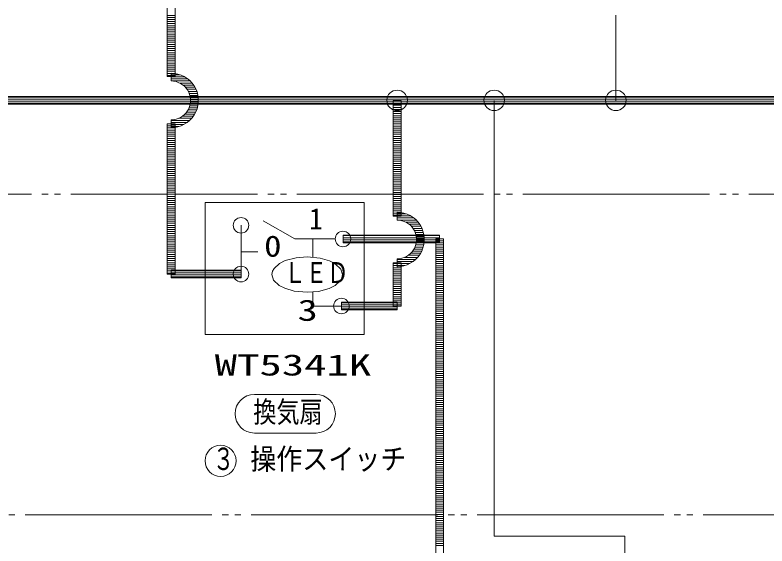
# Model space of a CAD drawing. Units: millimetres on the paper. Extents: x -305 to 305, y -152 to 152.
# Drawn here: x -151.4 to -78.9, y -36.1 to 15.2 of the extents above; entities that cross this region are included whole.
import ezdxf
from ezdxf.enums import TextEntityAlignment as Align

# ---------------------------------------------------------------- set-up
doc = ezdxf.new("R2010")
doc.units = ezdxf.units.MM
doc.linetypes.add('LONG_DOUBLE_CHAIN', pattern=[21.8, 18, -1, 0.6, -0.6, 0.6, -1])
doc.layers.add('0-1_0', color=7, linetype='Continuous', lineweight=9)
doc.styles.add('ＭＳ ゴシック', font='')
doc.styles.get('ＭＳ ゴシック').set_extended_font_data('MS Gothic')

msp = doc.modelspace()

# ---------------------------------------------------------------- linework, layer by layer
at = {"layer": '0-1_0'}
for p, q in [((-135.96, 15.157), (-136.71, 15.157)), ((-135.96, 14.957), (-136.71, 14.957)), ((-135.96, 14.757), (-136.71, 14.757)), ((-135.96, 14.557), (-136.71, 14.557)), ((-93.434, 15.179), (-93.434, 6.951)), ((-135.96, 14.357), (-136.71, 14.357)), ((-135.96, 14.157), (-136.71, 14.157)), ((-135.96, 13.957), (-136.71, 13.957)), ((-135.96, 13.757), (-136.71, 13.757)), ((-135.96, 13.557), (-136.71, 13.557)), ((-135.96, 13.357), (-136.71, 13.357)), ((-135.96, 13.157), (-136.71, 13.157)), ((-135.96, 12.957), (-136.71, 12.957)), ((-135.96, 12.757), (-136.71, 12.757)), ((-135.96, 12.557), (-136.71, 12.557)), ((-135.96, 12.357), (-136.71, 12.357)), ((-135.96, 12.157), (-136.71, 12.157)), ((-135.96, 11.957), (-136.71, 11.957)), ((-135.96, 11.757), (-136.71, 11.757)), ((-135.96, 11.557), (-136.71, 11.557)), ((-135.96, 11.357), (-136.71, 11.357)), ((-135.96, 11.157), (-136.71, 11.157)), ((-135.96, 10.957), (-136.71, 10.957)), ((-135.96, 10.757), (-136.71, 10.757)), ((-135.96, 10.557), (-136.71, 10.557)), ((-135.96, 10.357), (-136.71, 10.357)), ((-135.96, 10.157), (-136.71, 10.157)), ((-135.96, 9.957), (-136.71, 9.957)), ((-135.96, 9.757), (-136.71, 9.757)), ((-135.96, 9.557), (-136.71, 9.557)), ((-135.96, 9.357), (-136.71, 9.357)), ((-135.474, 9.426), (-136.335, 9.426)), ((-135.03, 9.226), (-136.335, 9.226)), ((-134.733, 9.026), (-136.335, 9.026)), ((-134.502, 8.826), (-136.335, 8.826)), ((-134.314, 8.626), (-135.499, 8.626)), ((-134.168, 8.426), (-135.182, 8.426)), ((-134.046, 8.226), (-134.965, 8.226)), ((-133.943, 8.026), (-134.803, 8.026)), ((59.687, 7.276), (-222.813, 7.276)), ((-133.864, 7.826), (-134.68, 7.826)), ((-133.803, 7.626), (-134.589, 7.626)), ((-133.754, 7.426), (-134.525, 7.426)), ((59.687, 7.076), (-222.813, 7.076)), ((59.687, 6.876), (-222.813, 6.876)), ((59.687, 6.676), (-222.813, 6.676)), ((-133.735, 6.626), (-134.49, 6.626)), ((-133.729, 7.226), (-134.483, 7.226)), ((-133.715, 6.826), (-134.464, 6.826)), ((-133.715, 7.026), (-134.463, 7.026)), ((-114.164, 6.877), (-114.914, 6.877)), ((-114.164, 6.677), (-114.914, 6.677)), ((-105.176, -35.109), (-105.176, 6.951)), ((-133.964, 5.826), (-134.839, 5.826)), ((-133.883, 6.026), (-134.708, 6.026)), ((-133.816, 6.226), (-134.609, 6.226)), ((-133.765, 6.426), (-134.538, 6.426)), ((-114.164, 6.477), (-114.914, 6.477)), ((-114.164, 6.277), (-114.914, 6.277)), ((-114.164, 6.077), (-114.914, 6.077)), ((-114.164, 5.877), (-114.914, 5.877)), ((-134.361, 5.226), (-135.606, 5.226)), ((-134.204, 5.426), (-135.245, 5.426)), ((-134.074, 5.626), (-135.012, 5.626)), ((-114.164, 5.677), (-114.914, 5.677)), ((-114.164, 5.477), (-114.914, 5.477)), ((-114.164, 5.277), (-114.914, 5.277)), ((-135.96, 4.69), (-136.71, 4.69)), ((-135.96, 4.49), (-136.71, 4.49)), ((-134.552, 5.026), (-136.335, 5.026)), ((-134.794, 4.826), (-136.335, 4.826)), ((-135.123, 4.626), (-136.335, 4.626)), ((-135.628, 4.426), (-136.335, 4.426)), ((-114.164, 5.077), (-114.914, 5.077)), ((-114.164, 4.877), (-114.914, 4.877)), ((-114.164, 4.677), (-114.914, 4.677)), ((-114.164, 4.477), (-114.914, 4.477)), ((-135.96, 4.29), (-136.71, 4.29)), ((-135.96, 4.09), (-136.71, 4.09)), ((-135.96, 3.89), (-136.71, 3.89)), ((-135.96, 3.69), (-136.71, 3.69)), ((-114.164, 4.277), (-114.914, 4.277)), ((-114.164, 4.077), (-114.914, 4.077)), ((-114.164, 3.877), (-114.914, 3.877)), ((-114.164, 3.677), (-114.914, 3.677)), ((-135.96, 3.49), (-136.71, 3.49)), ((-135.96, 3.29), (-136.71, 3.29)), ((-135.96, 3.09), (-136.71, 3.09)), ((-114.164, 3.477), (-114.914, 3.477)), ((-114.164, 3.277), (-114.914, 3.277)), ((-114.164, 3.077), (-114.914, 3.077)), ((-135.96, 2.89), (-136.71, 2.89)), ((-135.96, 2.69), (-136.71, 2.69)), ((-135.96, 2.49), (-136.71, 2.49)), ((-135.96, 2.29), (-136.71, 2.29)), ((-114.164, 2.877), (-114.914, 2.877)), ((-114.164, 2.677), (-114.914, 2.677)), ((-114.164, 2.477), (-114.914, 2.477)), ((-114.164, 2.277), (-114.914, 2.277)), ((-135.96, 2.09), (-136.71, 2.09)), ((-135.96, 1.89), (-136.71, 1.89)), ((-135.96, 1.69), (-136.71, 1.69)), ((-135.96, 1.49), (-136.71, 1.49)), ((-114.164, 2.077), (-114.914, 2.077)), ((-114.164, 1.877), (-114.914, 1.877)), ((-114.164, 1.677), (-114.914, 1.677)), ((-114.164, 1.477), (-114.914, 1.477)), ((-135.96, 1.29), (-136.71, 1.29)), ((-135.96, 1.09), (-136.71, 1.09)), ((-135.96, 0.89), (-136.71, 0.89)), ((-114.164, 1.277), (-114.914, 1.277)), ((-114.164, 1.077), (-114.914, 1.077)), ((-114.164, 0.877), (-114.914, 0.877)), ((-135.96, 0.69), (-136.71, 0.69)), ((-135.96, 0.49), (-136.71, 0.49)), ((-135.96, 0.29), (-136.71, 0.29)), ((-135.96, 0.09), (-136.71, 0.09)), ((-114.164, 0.677), (-114.914, 0.677)), ((-114.164, 0.477), (-114.914, 0.477)), ((-114.164, 0.277), (-114.914, 0.277)), ((-114.164, 0.077), (-114.914, 0.077)), ((-135.96, -0.11), (-136.71, -0.11)), ((-135.96, -0.31), (-136.71, -0.31)), ((-135.96, -0.51), (-136.71, -0.51)), ((-135.96, -0.71), (-136.71, -0.71)), ((-114.164, -0.123), (-114.914, -0.123)), ((-114.164, -0.323), (-114.914, -0.323)), ((-114.164, -0.523), (-114.914, -0.523)), ((-114.164, -0.723), (-114.914, -0.723)), ((-135.96, -0.91), (-136.71, -0.91)), ((-135.96, -1.11), (-136.71, -1.11)), ((-135.96, -1.31), (-136.71, -1.31)), ((-114.164, -0.923), (-114.914, -0.923)), ((-114.164, -1.123), (-114.914, -1.123)), ((-114.164, -1.323), (-114.914, -1.323)), ((-135.96, -1.51), (-136.71, -1.51)), ((-135.96, -1.71), (-136.71, -1.71)), ((-135.96, -1.91), (-136.71, -1.91)), ((-135.96, -2.11), (-136.71, -2.11)), ((-114.164, -1.523), (-114.914, -1.523)), ((-114.164, -1.723), (-114.914, -1.723)), ((-114.164, -1.923), (-114.914, -1.923)), ((-114.164, -2.123), (-114.914, -2.123)), ((-135.96, -2.31), (-136.71, -2.31)), ((-135.96, -2.51), (-136.71, -2.51)), ((-135.96, -2.71), (-136.71, -2.71)), ((-133.06, -2.893), (-133.06, -15.643)), ((-114.164, -2.323), (-114.914, -2.323)), ((-114.164, -2.523), (-114.914, -2.523)), ((-114.164, -2.723), (-114.914, -2.723)), ((-135.96, -2.91), (-136.71, -2.91)), ((-135.96, -3.11), (-136.71, -3.11)), ((-135.96, -3.31), (-136.71, -3.31)), ((-135.96, -3.51), (-136.71, -3.51)), ((-114.164, -2.923), (-114.914, -2.923)), ((-114.164, -3.123), (-114.914, -3.123)), ((-114.164, -3.323), (-114.914, -3.323)), ((-114.164, -3.523), (-114.914, -3.523)), ((-135.96, -3.71), (-136.71, -3.71)), ((-135.96, -3.91), (-136.71, -3.91)), ((-135.96, -4.11), (-136.71, -4.11)), ((-135.96, -4.31), (-136.71, -4.31)), ((-114.164, -3.723), (-114.914, -3.723)), ((-114.164, -3.923), (-114.914, -3.923)), ((-114.164, -4.123), (-114.914, -4.123)), ((-113.679, -3.998), (-114.539, -3.998)), ((-113.235, -4.198), (-114.539, -4.198)), ((-135.96, -4.51), (-136.71, -4.51)), ((-135.96, -4.71), (-136.71, -4.71)), ((-135.96, -4.91), (-136.71, -4.91)), ((-112.938, -4.398), (-114.539, -4.398)), ((-112.706, -4.598), (-114.539, -4.598)), ((-112.518, -4.798), (-113.704, -4.798)), ((-112.373, -4.998), (-113.387, -4.998)), ((-135.96, -5.11), (-136.71, -5.11)), ((-135.96, -5.31), (-136.71, -5.31)), ((-135.96, -5.51), (-136.71, -5.51)), ((-135.96, -5.71), (-136.71, -5.71)), ((-129.597, -9.81), (-129.597, -5.104)), ((-112.251, -5.198), (-113.17, -5.198)), ((-112.147, -5.398), (-113.007, -5.398)), ((-112.068, -5.598), (-112.885, -5.598)), ((-112.008, -5.798), (-112.794, -5.798)), ((-135.96, -5.91), (-136.71, -5.91)), ((-135.96, -6.11), (-136.71, -6.11)), ((-135.96, -6.31), (-136.71, -6.31)), ((-135.96, -6.51), (-136.71, -6.51)), ((-122.655, -6.422), (-122.655, -8.162)), ((-110.442, -6.097), (-119.754, -6.097)), ((-110.442, -6.297), (-119.754, -6.297)), ((-110.442, -6.497), (-119.754, -6.497)), ((-111.959, -5.998), (-112.729, -5.998)), ((-111.933, -6.198), (-112.688, -6.198)), ((-111.92, -6.398), (-112.668, -6.398)), ((-135.96, -6.71), (-136.71, -6.71)), ((-135.96, -6.91), (-136.71, -6.91)), ((-135.96, -7.11), (-136.71, -7.11)), ((-110.442, -6.697), (-119.754, -6.697)), ((-112.021, -7.198), (-112.814, -7.198)), ((-111.969, -6.998), (-112.742, -6.998)), ((-111.94, -6.798), (-112.694, -6.798)), ((-111.92, -6.598), (-112.669, -6.598)), ((-110.067, -6.603), (-110.817, -6.603)), ((-110.067, -6.803), (-110.817, -6.803)), ((-110.067, -7.003), (-110.817, -7.003)), ((-110.067, -7.203), (-110.817, -7.203)), ((-135.96, -7.31), (-136.71, -7.31)), ((-135.96, -7.51), (-136.71, -7.51)), ((-135.96, -7.71), (-136.71, -7.71)), ((-135.96, -7.91), (-136.71, -7.91)), ((-129.579, -7.667), (-127.981, -7.667)), ((-112.278, -7.798), (-113.217, -7.798)), ((-112.168, -7.598), (-113.044, -7.598)), ((-112.088, -7.398), (-112.912, -7.398)), ((-110.067, -7.403), (-110.817, -7.403)), ((-110.067, -7.603), (-110.817, -7.603)), ((-110.067, -7.803), (-110.817, -7.803)), ((-135.96, -8.11), (-136.71, -8.11)), ((-135.96, -8.31), (-136.71, -8.31)), ((-135.96, -8.51), (-136.71, -8.51)), ((-112.756, -8.398), (-114.539, -8.398)), ((-112.999, -8.598), (-114.539, -8.598)), ((-112.565, -8.198), (-113.81, -8.198)), ((-112.409, -7.998), (-113.45, -7.998)), ((-110.067, -8.003), (-110.817, -8.003)), ((-110.067, -8.203), (-110.817, -8.203)), ((-110.067, -8.403), (-110.817, -8.403)), ((-110.067, -8.603), (-110.817, -8.603)), ((-135.96, -8.71), (-136.71, -8.71)), ((-135.96, -8.91), (-136.71, -8.91)), ((-135.96, -9.11), (-136.71, -9.11)), ((-135.96, -9.31), (-136.71, -9.31)), ((-114.164, -8.795), (-114.914, -8.795)), ((-114.164, -8.995), (-114.914, -8.995)), ((-114.164, -9.195), (-114.914, -9.195)), ((-114.164, -9.395), (-114.914, -9.395)), ((-113.327, -8.798), (-114.539, -8.798)), ((-113.833, -8.998), (-114.539, -8.998)), ((-110.067, -8.803), (-110.817, -8.803)), ((-110.067, -9.003), (-110.817, -9.003)), ((-110.067, -9.203), (-110.817, -9.203)), ((-110.067, -9.403), (-110.817, -9.403)), ((-135.96, -9.51), (-136.71, -9.51)), ((-135.96, -9.71), (-136.71, -9.71)), ((-129.597, -9.485), (-136.335, -9.485)), ((-129.597, -9.685), (-136.335, -9.685)), ((-129.597, -9.885), (-136.335, -9.885)), ((-129.597, -10.085), (-136.335, -10.085)), ((-114.164, -9.595), (-114.914, -9.595)), ((-114.164, -9.795), (-114.914, -9.795)), ((-114.164, -9.995), (-114.914, -9.995)), ((-110.067, -9.603), (-110.817, -9.603)), ((-110.067, -9.803), (-110.817, -9.803)), ((-110.067, -10.003), (-110.817, -10.003)), ((-114.164, -10.195), (-114.914, -10.195)), ((-114.164, -10.395), (-114.914, -10.395)), ((-114.164, -10.595), (-114.914, -10.595)), ((-114.164, -10.795), (-114.914, -10.795)), ((-110.067, -10.203), (-110.817, -10.203)), ((-110.067, -10.403), (-110.817, -10.403)), ((-110.067, -10.603), (-110.817, -10.603)), ((-110.067, -10.803), (-110.817, -10.803)), ((-122.655, -11.545), (-122.655, -12.895)), ((-122.655, -11.545), (-122.655, -12.895)), ((-114.164, -10.995), (-114.914, -10.995)), ((-114.164, -11.195), (-114.914, -11.195)), ((-114.164, -11.395), (-114.914, -11.395)), ((-114.164, -11.595), (-114.914, -11.595)), ((-110.067, -11.003), (-110.817, -11.003)), ((-110.067, -11.203), (-110.817, -11.203)), ((-110.067, -11.403), (-110.817, -11.403)), ((-110.067, -11.603), (-110.817, -11.603)), ((-114.164, -11.795), (-114.914, -11.795)), ((-114.164, -11.995), (-114.914, -11.995)), ((-114.164, -12.195), (-114.914, -12.195)), ((-110.067, -11.803), (-110.817, -11.803)), ((-110.067, -12.003), (-110.817, -12.003)), ((-110.067, -12.203), (-110.817, -12.203)), ((-114.539, -12.57), (-119.912, -12.57)), ((-114.539, -12.77), (-119.912, -12.77)), ((-114.539, -12.97), (-119.912, -12.97)), ((-114.164, -12.395), (-114.914, -12.395)), ((-114.164, -12.595), (-114.914, -12.595)), ((-114.164, -12.795), (-114.914, -12.795)), ((-110.067, -12.403), (-110.817, -12.403)), ((-110.067, -12.603), (-110.817, -12.603)), ((-110.067, -12.803), (-110.817, -12.803)), ((-110.067, -13.003), (-110.817, -13.003)), ((-114.539, -13.17), (-119.912, -13.17)), ((-110.067, -13.203), (-110.817, -13.203)), ((-110.067, -13.403), (-110.817, -13.403)), ((-110.067, -13.603), (-110.817, -13.603)), ((-110.067, -13.803), (-110.817, -13.803)), ((-110.067, -14.003), (-110.817, -14.003)), ((-110.067, -14.203), (-110.817, -14.203)), ((-110.067, -14.403), (-110.817, -14.403)), ((-110.067, -14.603), (-110.817, -14.603)), ((-110.067, -14.803), (-110.817, -14.803)), ((-110.067, -15.003), (-110.817, -15.003)), ((-110.067, -15.203), (-110.817, -15.203)), ((-117.717, -15.643), (-133.06, -15.643)), ((-110.067, -15.403), (-110.817, -15.403)), ((-110.067, -15.603), (-110.817, -15.603)), ((-110.067, -15.803), (-110.817, -15.803)), ((-110.067, -16.003), (-110.817, -16.003)), ((-110.067, -16.203), (-110.817, -16.203)), ((-110.067, -16.403), (-110.817, -16.403)), ((-110.067, -16.603), (-110.817, -16.603)), ((-110.067, -16.803), (-110.817, -16.803)), ((-110.067, -17.003), (-110.817, -17.003)), ((-110.067, -17.203), (-110.817, -17.203)), ((-110.067, -17.403), (-110.817, -17.403)), ((-110.067, -17.603), (-110.817, -17.603)), ((-110.067, -17.803), (-110.817, -17.803)), ((-110.067, -18.003), (-110.817, -18.003)), ((-110.067, -18.203), (-110.817, -18.203)), ((-110.067, -18.403), (-110.817, -18.403)), ((-110.067, -18.603), (-110.817, -18.603)), ((-110.067, -18.803), (-110.817, -18.803)), ((-110.067, -19.003), (-110.817, -19.003)), ((-110.067, -19.203), (-110.817, -19.203)), ((-110.067, -19.403), (-110.817, -19.403)), ((-110.067, -19.603), (-110.817, -19.603)), ((-110.067, -19.803), (-110.817, -19.803)), ((-110.067, -20.003), (-110.817, -20.003)), ((-110.067, -20.203), (-110.817, -20.203)), ((-110.067, -20.403), (-110.817, -20.403)), ((-110.067, -20.603), (-110.817, -20.603)), ((-110.067, -20.803), (-110.817, -20.803)), ((-110.067, -21.003), (-110.817, -21.003)), ((-128.309, -21.431), (-122.356, -21.431)), ((-110.067, -21.203), (-110.817, -21.203)), ((-110.067, -21.403), (-110.817, -21.403)), ((-110.067, -21.603), (-110.817, -21.603)), ((-110.067, -21.803), (-110.817, -21.803)), ((-110.067, -22.003), (-110.817, -22.003)), ((-110.067, -22.203), (-110.817, -22.203)), ((-110.067, -22.403), (-110.817, -22.403)), ((-110.067, -22.603), (-110.817, -22.603)), ((-110.067, -22.803), (-110.817, -22.803)), ((-110.067, -23.003), (-110.817, -23.003)), ((-110.067, -23.203), (-110.817, -23.203)), ((-110.067, -23.403), (-110.817, -23.403)), ((-110.067, -23.603), (-110.817, -23.603)), ((-110.067, -23.803), (-110.817, -23.803)), ((-110.067, -24.003), (-110.817, -24.003)), ((-110.067, -24.203), (-110.817, -24.203)), ((-110.067, -24.403), (-110.817, -24.403)), ((-110.067, -24.603), (-110.817, -24.603)), ((-128.309, -25.152), (-122.356, -25.152)), ((-110.067, -24.803), (-110.817, -24.803)), ((-110.067, -25.003), (-110.817, -25.003)), ((-110.067, -25.203), (-110.817, -25.203)), ((-110.067, -25.403), (-110.817, -25.403)), ((-110.067, -25.603), (-110.817, -25.603)), ((-110.067, -25.803), (-110.817, -25.803)), ((-110.067, -26.003), (-110.817, -26.003)), ((-110.067, -26.203), (-110.817, -26.203)), ((-110.067, -26.403), (-110.817, -26.403)), ((-110.067, -26.603), (-110.817, -26.603)), ((-110.067, -26.803), (-110.817, -26.803)), ((-110.067, -27.003), (-110.817, -27.003)), ((-110.067, -27.203), (-110.817, -27.203)), ((-110.067, -27.403), (-110.817, -27.403)), ((-110.067, -27.603), (-110.817, -27.603)), ((-110.067, -27.803), (-110.817, -27.803)), ((-110.067, -28.003), (-110.817, -28.003)), ((-110.067, -28.203), (-110.817, -28.203)), ((-110.067, -28.403), (-110.817, -28.403)), ((-110.067, -28.603), (-110.817, -28.603)), ((-110.067, -28.803), (-110.817, -28.803)), ((-110.067, -29.003), (-110.817, -29.003)), ((-110.067, -29.203), (-110.817, -29.203)), ((-110.067, -29.403), (-110.817, -29.403)), ((-110.067, -29.603), (-110.817, -29.603)), ((-110.067, -29.803), (-110.817, -29.803)), ((-110.067, -30.003), (-110.817, -30.003)), ((-110.067, -30.203), (-110.817, -30.203)), ((-110.067, -30.403), (-110.817, -30.403)), ((-110.067, -30.603), (-110.817, -30.603)), ((-110.067, -30.803), (-110.817, -30.803)), ((-110.067, -31.003), (-110.817, -31.003)), ((-110.067, -31.203), (-110.817, -31.203)), ((-110.067, -31.403), (-110.817, -31.403)), ((-110.067, -31.603), (-110.817, -31.603)), ((-110.067, -31.803), (-110.817, -31.803)), ((-110.067, -32.003), (-110.817, -32.003)), ((-110.067, -32.203), (-110.817, -32.203)), ((-110.067, -32.403), (-110.817, -32.403)), ((-110.067, -32.603), (-110.817, -32.603)), ((-110.067, -32.803), (-110.817, -32.803)), ((-110.067, -33.003), (-110.817, -33.003)), ((-110.067, -33.203), (-110.817, -33.203)), ((-110.067, -33.403), (-110.817, -33.403)), ((-110.067, -33.603), (-110.817, -33.603)), ((-110.067, -33.803), (-110.817, -33.803)), ((-110.067, -34.003), (-110.817, -34.003)), ((-110.067, -34.203), (-110.817, -34.203)), ((-110.067, -34.403), (-110.817, -34.403)), ((-110.067, -34.603), (-110.817, -34.603)), ((-110.067, -34.803), (-110.817, -34.803)), ((-110.067, -35.003), (-110.817, -35.003)), ((-110.067, -35.203), (-110.817, -35.203)), ((-110.067, -35.403), (-110.817, -35.403)), ((-105.176, -35.109), (-92.574, -35.109)), ((-92.574, -56.609), (-92.574, -35.109)), ((-110.067, -35.603), (-110.817, -35.603)), ((-110.067, -35.803), (-110.817, -35.803)), ((-110.067, -36.003), (-110.817, -36.003))]:
    msp.add_line(p, q, dxfattribs=at)
at = {"layer": '0-1_0', "linetype": 'LONG_DOUBLE_CHAIN'}
for p, q in [((-211.401, -2.11), (63.795, -2.11)), ((63.795, -33.033), (-211.401, -33.033))]:
    msp.add_line(p, q, dxfattribs=at)
at = {"layer": '0-1_0'}
for points in [[(-136.71, 17.451), (-136.71, 9.257), (-135.96, 9.257), (-135.96, 17.451)], [(59.687, 7.326), (-222.813, 7.326), (-222.813, 6.576), (59.687, 6.576)], [(-114.914, 6.951), (-114.914, -4.223), (-114.164, -4.223), (-114.164, 6.951)], [(-136.71, 4.701), (-136.71, -9.81), (-135.96, -9.81), (-135.96, 4.701)], [(-110.442, -6.047), (-119.754, -6.047), (-119.754, -6.797), (-110.442, -6.797)], [(-110.817, -6.422), (-110.817, -39.303), (-110.067, -39.303), (-110.067, -6.422)], [(-119.801, -9.854), (-119.969, -9.322), (-120.509, -8.808), (-121.062, -8.523), (-121.956, -8.26), (-123.211, -8.139), (-124.29, -8.227), (-125.329, -8.51), (-125.899, -8.799), (-126.411, -9.262), (-126.563, -9.542), (-126.62, -9.854), (-126.452, -10.385), (-125.912, -10.899), (-125.359, -11.184), (-124.466, -11.448), (-123.211, -11.568), (-122.131, -11.48), (-121.092, -11.197), (-120.523, -10.908), (-120.011, -10.445), (-119.858, -10.165)], [(-114.914, -8.723), (-114.914, -12.895), (-114.164, -12.895), (-114.164, -8.723)], [(-136.335, -10.185), (-129.597, -10.185), (-129.597, -9.435), (-136.335, -9.435)], [(-119.912, -13.27), (-114.539, -13.27), (-114.539, -12.52), (-119.912, -12.52)]]:
    msp.add_lwpolyline(points, close=True, dxfattribs=at)
for points in [[(-136.335, 4.326), (-136.006, 4.347), (-135.682, 4.408), (-135.368, 4.51), (-135.07, 4.651), (-134.792, 4.827), (-134.538, 5.037), (-134.312, 5.278), (-134.118, 5.544), (-133.96, 5.833), (-133.838, 6.14), (-133.756, 6.459), (-133.715, 6.786), (-133.715, 7.116), (-133.756, 7.443), (-133.838, 7.762), (-133.96, 8.069), (-134.118, 8.357), (-134.312, 8.624), (-134.538, 8.864), (-134.792, 9.075), (-135.07, 9.251), (-135.368, 9.392), (-135.682, 9.493), (-136.006, 9.555), (-136.335, 9.576), (-136.335, 8.826), (-136.1, 8.811), (-135.868, 8.767), (-135.645, 8.694), (-135.431, 8.594), (-135.233, 8.468), (-135.051, 8.318), (-134.89, 8.146), (-134.752, 7.956), (-134.638, 7.749), (-134.552, 7.53), (-134.493, 7.302), (-134.463, 7.069), (-134.463, 6.833)], [(-134.463, 6.833), (-134.493, 6.6), (-134.552, 6.371), (-134.638, 6.153), (-134.752, 5.946), (-134.89, 5.756), (-135.051, 5.584), (-135.233, 5.434), (-135.431, 5.308), (-135.645, 5.208), (-135.868, 5.135), (-136.1, 5.091), (-136.335, 5.076), (-136.335, 4.326)], [(-117.717, -15.643), (-117.717, -2.893), (-133.06, -2.893)], [(-114.539, -9.098), (-114.21, -9.077), (-113.887, -9.015), (-113.573, -8.914), (-113.275, -8.773), (-112.996, -8.597), (-112.742, -8.386), (-112.517, -8.146), (-112.323, -7.879), (-112.164, -7.591), (-112.043, -7.284), (-111.961, -6.965), (-111.92, -6.638), (-111.92, -6.308), (-111.961, -5.981), (-112.043, -5.662), (-112.164, -5.355), (-112.323, -5.066), (-112.517, -4.8), (-112.742, -4.559), (-112.996, -4.349), (-113.275, -4.173), (-113.573, -4.032), (-113.887, -3.93), (-114.21, -3.869), (-114.539, -3.848), (-114.539, -4.598), (-114.304, -4.613), (-114.073, -4.657), (-113.849, -4.73), (-113.636, -4.83), (-113.437, -4.956), (-113.256, -5.106), (-113.095, -5.278), (-112.956, -5.468), (-112.843, -5.675), (-112.756, -5.893), (-112.698, -6.122), (-112.668, -6.355), (-112.668, -6.591)], [(-127.445, -4.666), (-124.404, -6.422), (-120.512, -6.422)], [(-112.668, -6.591), (-112.698, -6.824), (-112.756, -7.052), (-112.843, -7.271), (-112.956, -7.478), (-113.095, -7.668), (-113.256, -7.84), (-113.437, -7.99), (-113.636, -8.116), (-113.849, -8.216), (-114.073, -8.289), (-114.304, -8.333), (-114.539, -8.348), (-114.539, -9.098)], [(-119.882, -12.895), (-122.655, -12.895), (-122.655, -11.545)]]:
    msp.add_lwpolyline(points, dxfattribs=at)
for centre, radius in [((-114.539, 6.951), 0.99), ((-105.176, 6.951), 0.99), ((-93.434, 6.951), 0.99), ((-129.597, -5.104), 0.75), ((-119.762, -6.422), 0.75), ((-129.597, -9.81), 0.75), ((-119.912, -12.895), 0.75), ((-131.569, -27.831), 1.5)]:
    msp.add_circle(centre, radius, dxfattribs=at)
for centre, start, end in [((-128.309, -23.292), 90, 270), ((-122.356, -23.292), 270, 90)]:
    msp.add_arc(centre, 1.861, start, end, dxfattribs=at)

# ---------------------------------------------------------------- texts
at = {"layer": '0-1_0', "style": 'ＭＳ ゴシック'}
for s, height, width, p in [('1', 2.046, 0.95, (-123.032, -6.113)), ('0', 2.046, 1.2, (-127.366, -8.746)), ('ＬＥＤ', 2.02, 0.75, (-125.423, -11.283)), ('3', 2.046, 1.4, (-124.141, -14.936)), ('WT5341K', 2.046, 1.55, (-132.136, -20.215)), ('換気扇', 2.046, 0.8, (-128.417, -24.748)), ('３', 2.163, 0.7, (-132.314, -29.372)), ('操作スイッチ', 2.045, 0.9, (-128.707, -29.287))]:
    msp.add_text(s, height=height, dxfattribs=dict(at, width=width)).set_placement(p, align=Align.BOTTOM_LEFT)

doc.saveas('drawing.dxf')
